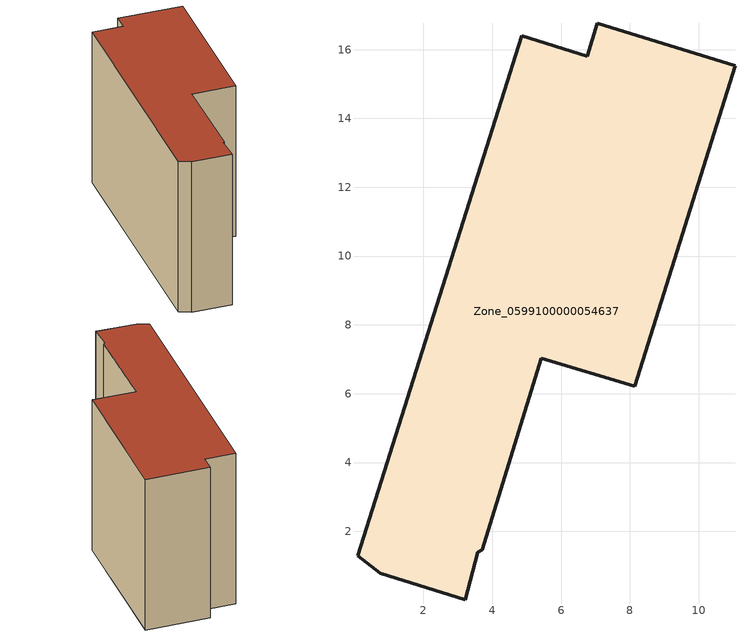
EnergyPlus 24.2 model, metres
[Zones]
Zone_0599100000054637
 floor ground (C_G): 8.13,6.21 5.43,7.04 3.72,1.46 3.58,1.4 3.22,0.01 0.74,0.79 0.09,1.29 4.86,16.4 6.76,15.8 7.05,16.77 11.05,15.54 z0
 wall outside (C_F): 5.43,7.04 8.13,6.21 11.05,15.54 7.05,16.77 6.76,15.8 4.86,16.4 0.09,1.29 0.74,0.79 3.22,0.01 3.58,1.4 3.72,1.46 5.43,7.04 z0:10.71
 roof outside (C_R): 0.74,0.79 3.22,0.01 3.58,1.4 3.72,1.46 5.43,7.04 8.13,6.21 11.05,15.54 7.05,16.77 6.76,15.8 4.86,16.4 0.09,1.29 z10.71
[BUILDING]
Pand.0599100000054637: North Axis=0; Terrain=City; Loads Convergence Tolerance Value=0.04; Temperature Convergence Tolerance Value=0.4; Solar Distribution=FullExterior; Maximum Number of Warmup Days=25; Minimum Number of Warmup Days=1
[Site:Location]
Rotterdam.The.Hague.AP_ZH_NLD Design_Conditions: Latitude=51.96; Longitude=4.45; Time Zone=1; Elevation=-4.5
[SITE:GROUNDTEMPERATURE:BUILDINGSURFACE]
18, 18, 18, 18, 18, 18, 18, 18, 18, 18, 18, 18
[MATERIAL] Thermal Absorptance=0.9; Solar Absorptance=0.7; Visible Absorptance=0.7
Name | Roughness | Thickness | Conductivity | Density | Specific Heat
G.TI.1946 | MediumSmooth | 0.15 | 1 | 540 | 1210
F.TI.1946 | Rough | 0.3 | 0.857143 | 1920 | 840
R.TI.1946 | MediumRough | 0.2 | 0.1 | 1500 | 1000
[CONSTRUCTION]
C_G: G.TI.1946
C_F: F.TI.1946
C_R: R.TI.1946
[ZONE]
Zone_0599100000054637: Type=1; Multiplier=1; Ceiling Height=Autocalculate; Volume=Autocalculate; Floor Area=autocalculate; Part of Total Floor Area=Yes
[ZONEINFILTRATION:DESIGNFLOWRATE]
Infil_Zone_0599100000054637: Zone or ZoneList or Space or SpaceList=Zone_0599100000054637; Schedule=AlwaysOn; Design Flow Rate Calculation Method=Flow/Area; Flow Rate per Floor Area=0.003; Constant Term Coefficient=1; Temperature Term Coefficient=0; Velocity Term Coefficient=0; Velocity Squared Term Coefficient=0
[HVACTEMPLATE:ZONE:IDEALLOADSAIRSYSTEM]
Zone_0599100000054637: Maximum Heating Supply Air Temperature=50; Minimum Cooling Supply Air Temperature=13; Maximum Heating Supply Air Humidity Ratio=0.0156; Minimum Cooling Supply Air Humidity Ratio=0.0077; Heating Limit=NoLimit; Cooling Limit=NoLimit; Dehumidification Control Type=ConstantSensibleHeatRatio; Cooling Sensible Heat Ratio=0.7; Dehumidification Setpoint=60; Humidification Control Type=None; Humidification Setpoint=30; Outdoor Air Method=None; Outdoor Air Flow Rate per Person=0.00944; Outdoor Air Flow Rate per Zone Floor Area=0; Outdoor Air Flow Rate per Zone=0; Demand Controlled Ventilation Type=None; Outdoor Air Economizer Type=NoEconomizer; Heat Recovery Type=None; Sensible Heat Recovery Effectiveness=0.7; Latent Heat Recovery Effectiveness=0.65
[ZONECONTROL:THERMOSTAT]
ThermostatControl_Zone_0599100000054637: Zone or ZoneList=Zone_0599100000054637; Control Type Schedule=DualSetpointControlType; Control 1=Thermostat_Zone_0599100000054637; Temperature Difference Between Cutout And Setpoint=0
[THERMOSTATSETPOINT:DUALSETPOINT]
Thermostat_Zone_0599100000054637: Heating Setpoint Temperature Schedule=HeatingSetpoint_Zone_0599100000054637; Cooling Setpoint Temperature Schedule=CoolingSetpoint_Zone_0599100000054637
[SCHEDULE:COMPACT]
HeatingSetpoint_Zone_0599100000054637: Through: 12/31, For: AllDays, Until: 24:00, 21
CoolingSetpoint_Zone_0599100000054637: Through: 12/31, For: AllDays, Until: 24:00, 24
DualSetpointControlType: Through: 12/31, For: AllDays, Until: 24:00, 4
AlwaysOn: Through: 12/31, For: AllDays, Until: 24:00, 1
